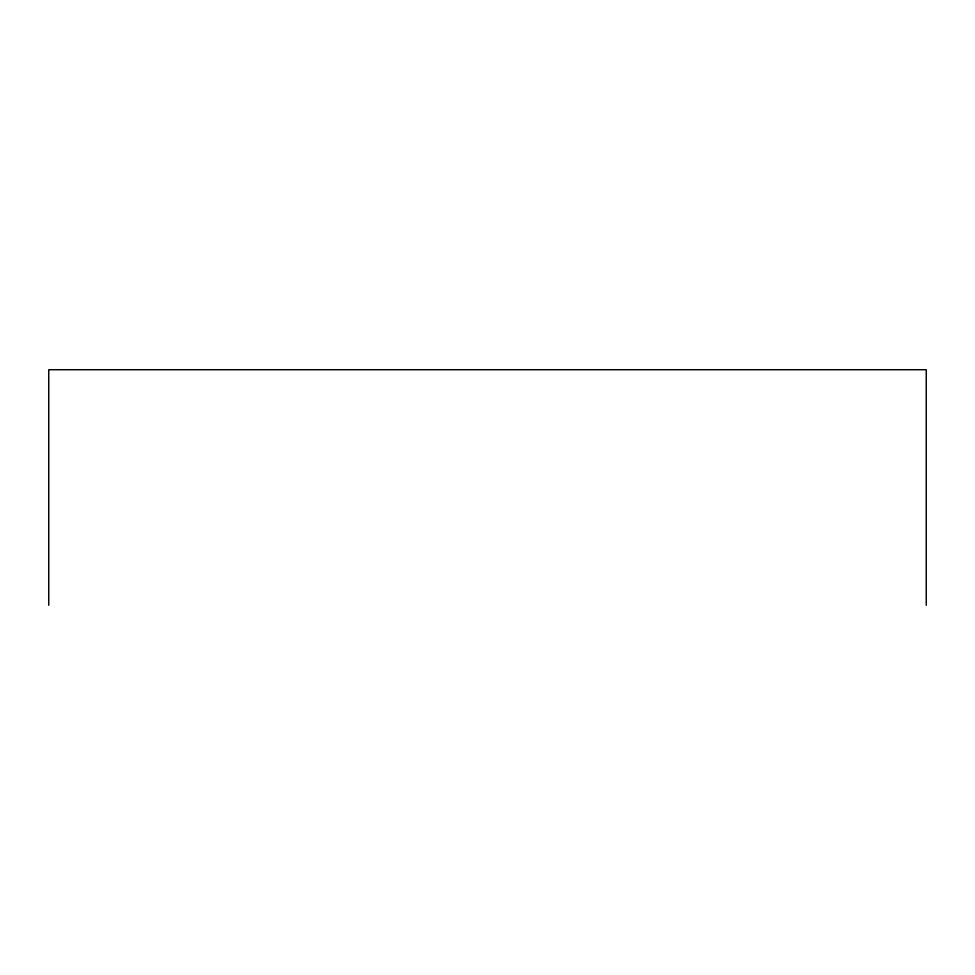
<?xml version="1.0" encoding="UTF-8"?>
<svg xmlns="http://www.w3.org/2000/svg" width="975" height="975" viewBox="0 0 975 975"><rect width="100%" height="100%" fill="white"/><g stroke="black" fill="none" stroke-linecap="round" stroke-linejoin="round"><path stroke-width="1.46" d="M926.25 605.28L926.25 369.72L48.75 369.72L48.75 605.28"/></g></svg>
